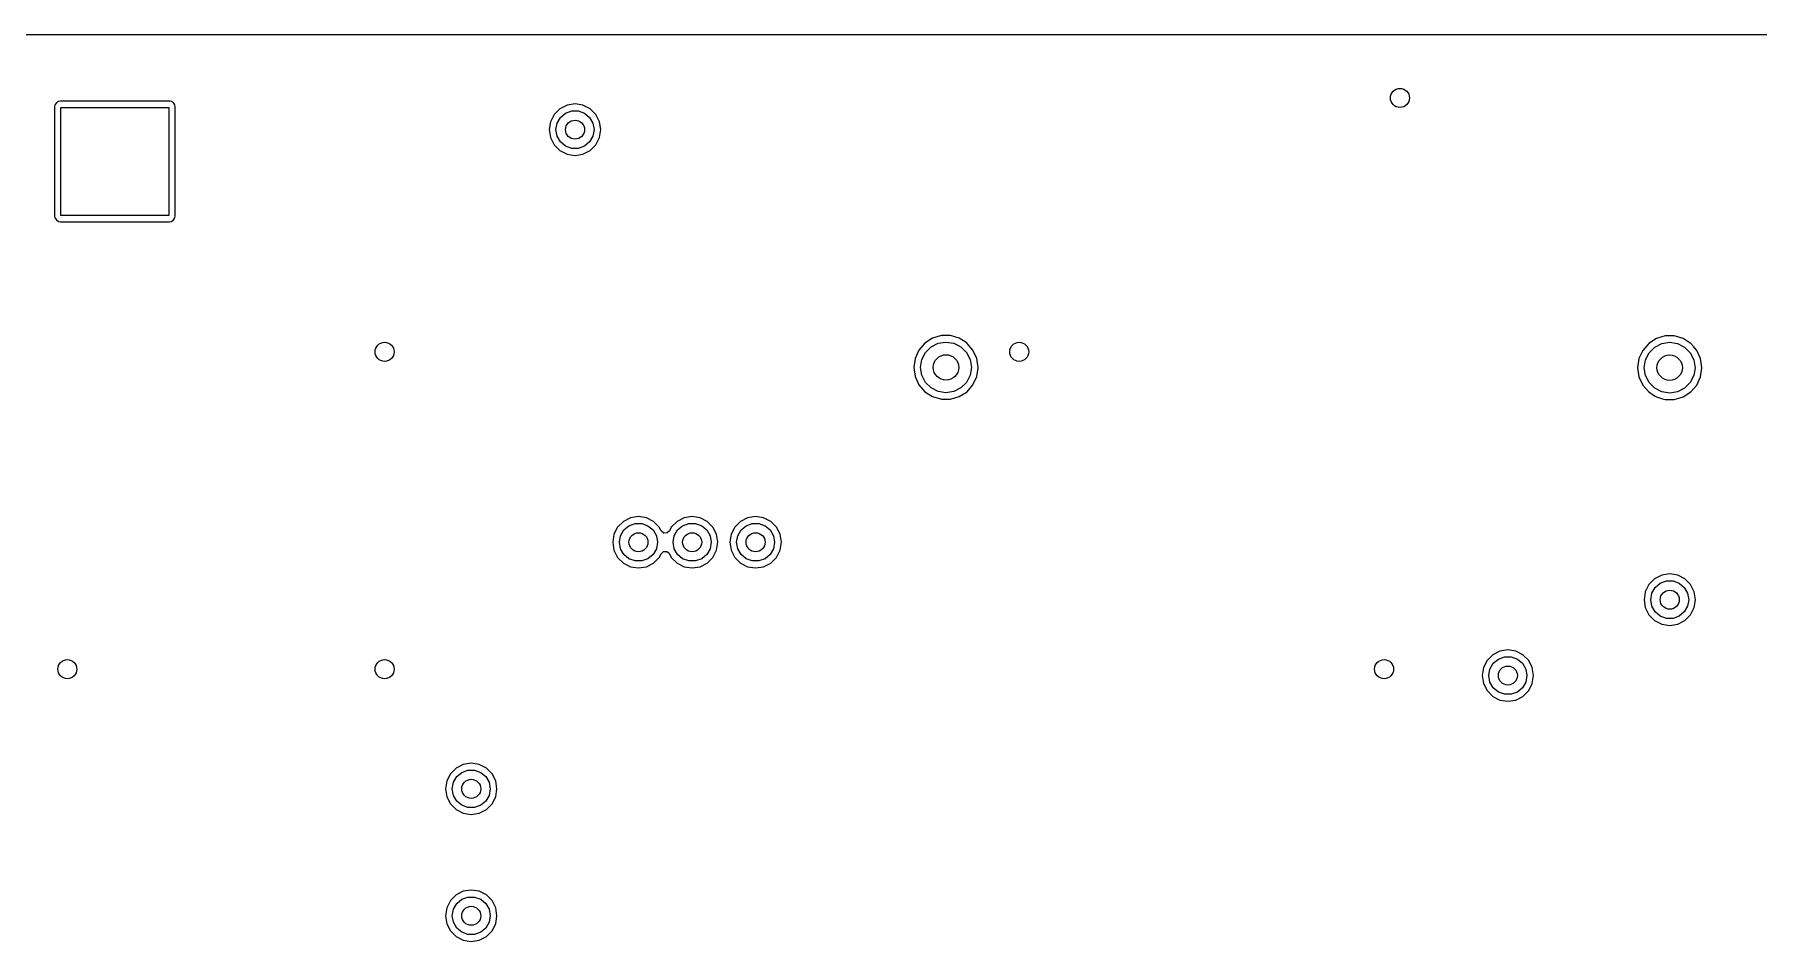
# Model space of a CAD drawing. Extents: x 107 to 211, y -135 to -72.
# Drawn here: x 131.48 to 158.65, y -85.79 to -71.5 of the extents above; entities that cross this region are included whole.
import ezdxf

# ---------------------------------------------------------------- set-up
doc = ezdxf.new("R2010")
doc.units = 0
doc.layers.add('BLACK', color=7, linetype='CONTINUOUS')

msp = doc.modelspace()

# ---------------------------------------------------------------- linework, layer by layer
at = {"layer": 'BLACK', "linetype": 'CONTINUOUS'}
for p, q in [((110.750911, -71.5005), (207.249089, -71.5005)), ((131.80533, -72.610788), (131.7995, -72.640102)), ((131.7995, -72.640102), (131.7995, -74.359897)), ((131.805331, -72.610786), (131.80533, -72.610788)), ((131.827542, -72.577543), (131.805331, -72.610786)), ((131.827545, -72.57754), (131.827542, -72.577543)), ((131.860784, -72.555331), (131.827545, -72.57754)), ((131.890102, -72.5495), (131.860784, -72.555331)), ((133.609897, -72.5495), (131.890102, -72.5495)), ((131.9, -74.35), (131.9, -72.65)), ((131.9, -72.65), (133.6, -72.65)), ((133.6, -72.65), (133.6, -74.35)), ((133.609899, -72.5495), (133.609897, -72.5495)), ((133.621559, -72.551819), (133.609899, -72.5495)), ((133.639211, -72.55533), (133.621559, -72.551819)), ((133.639213, -72.555331), (133.639211, -72.55533)), ((133.672456, -72.577542), (133.639213, -72.555331)), ((133.672459, -72.577545), (133.672456, -72.577542)), ((133.694668, -72.610784), (133.672459, -72.577545)), ((133.694668, -72.610786), (133.694668, -72.610784)), ((133.694669, -72.610787), (133.694668, -72.610786)), ((133.700499, -72.640102), (133.694669, -72.610787)), ((133.700499, -73), (133.700499, -72.640102)), ((139.671951, -72.761656), (139.614353, -72.874698)), ((139.761656, -72.671951), (139.671951, -72.761656)), ((139.718092, -72.897394), (139.770187, -72.807164)), ((139.874698, -72.614353), (139.761656, -72.671951)), ((139.770187, -72.807164), (139.85, -72.740192)), ((139.85, -72.740192), (139.947906, -72.704558)), ((140, -72.594508), (139.874698, -72.614353)), ((139.947906, -72.704558), (140.052094, -72.704558)), ((140.125301, -72.614353), (140, -72.594508)), ((140.052094, -72.704558), (140.15, -72.740192)), ((140.125302, -72.614353), (140.125301, -72.614353)), ((140.125304, -72.614354), (140.125302, -72.614353)), ((140.238342, -72.67195), (140.125304, -72.614354)), ((140.15, -72.740192), (140.229813, -72.807164)), ((140.229813, -72.807164), (140.281908, -72.897394)), ((140.32805, -72.761658), (140.238342, -72.67195)), ((140.385646, -72.874696), (140.32805, -72.761658)), ((133.7005, -74.359897), (133.700499, -73)), ((139.614353, -72.874698), (139.594508, -73)), ((139.594508, -73), (139.614353, -73.125301)), ((139.7, -73), (139.718092, -72.897394)), ((139.718092, -73.102606), (139.7, -73)), ((140.281908, -72.897394), (140.3, -73)), ((140.3, -73), (140.281908, -73.102606)), ((140.405492, -73), (140.385646, -72.874696)), ((140.385646, -73.125304), (140.405492, -73)), ((139.614353, -73.125301), (139.614353, -73.125302)), ((139.614353, -73.125302), (139.614354, -73.125304)), ((139.614354, -73.125304), (139.67195, -73.238342)), ((139.67195, -73.238342), (139.761658, -73.32805)), ((139.770187, -73.192836), (139.718092, -73.102606)), ((139.761658, -73.32805), (139.874696, -73.385646)), ((139.85, -73.259808), (139.770187, -73.192836)), ((139.947906, -73.295442), (139.85, -73.259808)), ((140.052094, -73.295442), (139.947906, -73.295442)), ((140.15, -73.259808), (140.052094, -73.295442)), ((140.125304, -73.385646), (140.238342, -73.32805)), ((140.229813, -73.192836), (140.15, -73.259808)), ((140.281908, -73.102606), (140.229813, -73.192836)), ((140.238342, -73.32805), (140.32805, -73.238342)), ((140.32805, -73.238342), (140.385646, -73.125304)), ((139.874696, -73.385646), (140, -73.405492)), ((140, -73.405492), (140.125304, -73.385646)), ((131.7995, -74.359897), (131.805331, -74.389215)), ((131.805331, -74.389215), (131.82754, -74.422454)), ((131.82754, -74.422454), (131.827542, -74.422456)), ((131.827542, -74.422456), (131.827543, -74.422457)), ((131.827543, -74.422457), (131.860787, -74.444669)), ((133.6, -74.35), (131.9, -74.35)), ((133.639215, -74.444668), (133.672454, -74.422459)), ((133.672453, -74.422459), (133.672457, -74.422457)), ((133.672454, -74.422459), (133.672453, -74.422459)), ((133.672457, -74.422457), (133.694669, -74.389213)), ((133.694669, -74.389213), (133.7005, -74.359899)), ((133.7005, -74.359899), (133.7005, -74.359897)), ((131.860787, -74.444669), (131.890101, -74.4505)), ((131.890101, -74.4505), (133.609898, -74.450499)), ((133.609898, -74.450499), (133.639213, -74.444669)), ((133.639213, -74.444669), (133.639214, -74.444668)), ((133.639214, -74.444668), (133.639215, -74.444668)), ((145.635896, -76.285998), (145.514826, -76.363806)), ((145.6359, -76.285997), (145.635896, -76.285998)), ((145.773987, -76.245451), (145.6359, -76.285997)), ((145.77399, -76.245451), (145.773987, -76.245451)), ((145.917912, -76.245451), (145.77399, -76.245451)), ((145.917915, -76.245451), (145.917912, -76.245451)), ((146.056001, -76.285997), (145.917915, -76.245451)), ((146.056005, -76.285998), (146.056001, -76.285997)), ((146.120133, -76.327211), (146.056005, -76.285998)), ((146.177079, -76.363808), (146.120133, -76.327211)), ((157.039945, -76.290047), (156.918875, -76.367855)), ((157.039949, -76.290046), (157.039945, -76.290047)), ((157.178036, -76.2495), (157.039949, -76.290046)), ((157.178039, -76.2495), (157.178036, -76.2495)), ((157.321961, -76.2495), (157.178039, -76.2495)), ((157.321964, -76.2495), (157.321961, -76.2495)), ((157.46005, -76.290046), (157.321964, -76.2495)), ((157.460054, -76.290047), (157.46005, -76.290046)), ((157.524182, -76.33126), (157.460054, -76.290047)), ((157.581128, -76.367857), (157.524182, -76.33126)), ((145.360785, -76.603496), (145.340304, -76.745951)), ((145.420574, -76.472577), (145.360785, -76.603496)), ((145.514819, -76.363811), (145.420574, -76.472577)), ((145.465528, -76.622344), (145.522344, -76.510837)), ((145.514826, -76.363806), (145.514819, -76.363811)), ((145.522344, -76.510837), (145.610837, -76.422344)), ((145.610837, -76.422344), (145.722344, -76.365528)), ((145.722344, -76.365528), (145.845951, -76.345951)), ((145.845951, -76.345951), (145.969558, -76.365528)), ((145.969558, -76.365528), (146.081065, -76.422344)), ((146.081065, -76.422344), (146.169558, -76.510837)), ((146.169558, -76.510837), (146.226374, -76.622344)), ((146.17708, -76.36381), (146.177079, -76.363808)), ((146.177082, -76.363811), (146.17708, -76.36381)), ((146.18059, -76.36786), (146.177082, -76.363811)), ((146.271328, -76.472578), (146.18059, -76.36786)), ((146.331116, -76.603494), (146.271328, -76.472578)), ((146.351598, -76.745951), (146.331116, -76.603494)), ((156.764834, -76.607545), (156.744353, -76.75)), ((156.824623, -76.476626), (156.764834, -76.607545)), ((156.918868, -76.36786), (156.824623, -76.476626)), ((156.869577, -76.626393), (156.926393, -76.514886)), ((156.918875, -76.367855), (156.918868, -76.36786)), ((156.926393, -76.514886), (157.014886, -76.426393)), ((157.014886, -76.426393), (157.126393, -76.369577)), ((157.126393, -76.369577), (157.25, -76.35)), ((157.25, -76.35), (157.373607, -76.369577)), ((157.373607, -76.369577), (157.485114, -76.426393)), ((157.485114, -76.426393), (157.573607, -76.514886)), ((157.573607, -76.514886), (157.630423, -76.626393)), ((157.581129, -76.367859), (157.581128, -76.367857)), ((157.581131, -76.36786), (157.581129, -76.367859)), ((157.628, -76.421951), (157.581131, -76.36786)), ((157.675377, -76.476627), (157.628, -76.421951)), ((157.735165, -76.607543), (157.675377, -76.476627)), ((157.755647, -76.75), (157.735165, -76.607543)), ((145.340304, -76.745951), (145.360785, -76.888405)), ((145.445951, -76.745951), (145.465528, -76.622344)), ((145.465528, -76.869558), (145.445951, -76.745951)), ((145.522344, -76.981065), (145.465528, -76.869558)), ((146.226374, -76.869558), (146.169558, -76.981065)), ((146.226374, -76.622344), (146.245951, -76.745951)), ((146.245951, -76.745951), (146.226374, -76.869558)), ((146.331116, -76.888408), (146.351016, -76.75)), ((146.351016, -76.75), (146.351598, -76.745951)), ((156.744353, -76.75), (156.764834, -76.892454)), ((156.85, -76.75), (156.869577, -76.626393)), ((156.869577, -76.873607), (156.85, -76.75)), ((156.926393, -76.985114), (156.869577, -76.873607)), ((157.630423, -76.873607), (157.573607, -76.985114)), ((157.630423, -76.626393), (157.65, -76.75)), ((157.65, -76.75), (157.630423, -76.873607)), ((157.735165, -76.892457), (157.755647, -76.75)), ((145.360785, -76.888405), (145.420574, -77.019324)), ((145.420574, -77.019324), (145.514819, -77.12809)), ((145.514819, -77.12809), (145.51482, -77.128091)), ((145.51482, -77.128091), (145.514823, -77.128094)), ((145.514823, -77.128094), (145.635898, -77.205904)), ((145.610837, -77.069558), (145.522344, -76.981065)), ((145.722344, -77.126374), (145.610837, -77.069558)), ((145.845951, -77.145951), (145.722344, -77.126374)), ((145.969558, -77.126374), (145.845951, -77.145951)), ((146.081065, -77.069558), (145.969558, -77.126374)), ((146.056004, -77.205904), (146.177079, -77.128094)), ((146.169558, -76.981065), (146.081065, -77.069558)), ((146.177079, -77.128094), (146.271328, -77.019324)), ((146.271328, -77.019324), (146.331116, -76.888408)), ((156.764834, -76.892454), (156.824623, -77.023373)), ((156.824623, -77.023373), (156.918868, -77.132139)), ((156.918868, -77.132139), (156.918869, -77.13214)), ((156.918869, -77.13214), (156.918872, -77.132143)), ((156.918872, -77.132143), (157.011474, -77.191654)), ((157.014886, -77.073607), (156.926393, -76.985114)), ((157.126393, -77.130423), (157.014886, -77.073607)), ((157.25, -77.15), (157.126393, -77.130423)), ((157.373607, -77.130423), (157.25, -77.15)), ((157.485114, -77.073607), (157.373607, -77.130423)), ((157.460053, -77.209953), (157.581128, -77.132143)), ((157.573607, -76.985114), (157.485114, -77.073607)), ((157.581128, -77.132143), (157.675377, -77.023373)), ((157.675377, -77.023373), (157.735165, -76.892457)), ((145.635898, -77.205904), (145.742354, -77.237162)), ((145.742354, -77.237162), (145.773986, -77.24645)), ((145.773986, -77.24645), (145.773988, -77.246451)), ((145.773988, -77.246451), (145.77399, -77.246451)), ((145.77399, -77.246451), (145.917914, -77.246451)), ((145.917914, -77.246451), (145.917915, -77.24645)), ((145.917915, -77.24645), (146.056004, -77.205904)), ((157.011474, -77.191654), (157.033646, -77.205904)), ((157.033646, -77.205904), (157.039947, -77.209953)), ((157.039947, -77.209953), (157.136632, -77.238342)), ((157.136632, -77.238342), (157.178035, -77.250499)), ((157.178035, -77.250499), (157.178037, -77.2505)), ((157.178037, -77.2505), (157.178039, -77.2505)), ((157.178039, -77.2505), (157.321963, -77.2505)), ((157.321963, -77.2505), (157.321964, -77.250499)), ((157.321964, -77.250499), (157.460053, -77.209953)), ((140.671951, -79.261656), (140.614353, -79.374698)), ((140.761656, -79.171951), (140.671951, -79.261656)), ((140.718092, -79.397394), (140.770187, -79.307164)), ((140.874698, -79.114353), (140.761656, -79.171951)), ((140.770187, -79.307164), (140.85, -79.240192)), ((140.85, -79.240192), (140.947906, -79.204558)), ((141, -79.094508), (140.874698, -79.114353)), ((140.947906, -79.204558), (141.052094, -79.204558)), ((141.125301, -79.114353), (141, -79.094508)), ((141.052094, -79.204558), (141.15, -79.240192)), ((141.125302, -79.114353), (141.125301, -79.114353)), ((141.125304, -79.114354), (141.125302, -79.114353)), ((141.238342, -79.17195), (141.125304, -79.114354)), ((141.15, -79.240192), (141.229813, -79.307164)), ((141.229813, -79.307164), (141.281908, -79.397394)), ((141.32805, -79.261658), (141.238342, -79.17195)), ((141.357049, -79.318572), (141.32805, -79.261658)), ((141.360913, -79.325264), (141.357049, -79.318572)), ((141.401339, -79.355727), (141.360913, -79.325264)), ((141.488909, -79.318557), (141.451889, -79.353079)), ((141.517901, -79.261657), (141.488909, -79.318557)), ((141.607607, -79.171951), (141.517901, -79.261657)), ((141.564043, -79.397394), (141.616138, -79.307164)), ((141.720649, -79.114353), (141.607607, -79.171951)), ((141.616138, -79.307164), (141.695951, -79.240192)), ((141.695951, -79.240192), (141.793857, -79.204558)), ((141.845951, -79.094508), (141.720649, -79.114353)), ((141.793857, -79.204558), (141.898045, -79.204558)), ((141.971252, -79.114353), (141.845951, -79.094508)), ((141.898045, -79.204558), (141.995951, -79.240192)), ((141.971253, -79.114353), (141.971252, -79.114353)), ((141.971255, -79.114354), (141.971253, -79.114353)), ((142.084293, -79.17195), (141.971255, -79.114354)), ((141.995951, -79.240192), (142.075764, -79.307164)), ((142.075764, -79.307164), (142.127859, -79.397394)), ((142.174001, -79.261658), (142.084293, -79.17195)), ((142.231597, -79.374696), (142.174001, -79.261658)), ((142.517902, -79.261656), (142.460304, -79.374698)), ((142.607607, -79.171951), (142.517902, -79.261656)), ((142.564043, -79.397394), (142.616138, -79.307164)), ((142.720649, -79.114353), (142.607607, -79.171951)), ((142.616138, -79.307164), (142.695951, -79.240192)), ((142.695951, -79.240192), (142.793857, -79.204558)), ((142.845951, -79.094508), (142.720649, -79.114353)), ((142.793857, -79.204558), (142.898045, -79.204558)), ((142.971252, -79.114353), (142.845951, -79.094508)), ((142.898045, -79.204558), (142.995951, -79.240192)), ((142.971253, -79.114353), (142.971252, -79.114353)), ((142.971255, -79.114354), (142.971253, -79.114353)), ((143.084293, -79.17195), (142.971255, -79.114354)), ((142.995951, -79.240192), (143.075764, -79.307164)), ((143.075764, -79.307164), (143.127859, -79.397394)), ((143.174001, -79.261658), (143.084293, -79.17195)), ((143.231597, -79.374696), (143.174001, -79.261658)), ((140.614353, -79.374698), (140.594508, -79.5)), ((140.594508, -79.5), (140.614353, -79.625301)), ((140.7, -79.5), (140.718092, -79.397394)), ((140.718092, -79.602606), (140.7, -79.5)), ((141.281908, -79.397394), (141.3, -79.5)), ((141.3, -79.5), (141.281908, -79.602606)), ((141.451889, -79.353079), (141.401339, -79.355727)), ((141.545951, -79.5), (141.564043, -79.397394)), ((141.564043, -79.602606), (141.545951, -79.5)), ((142.127859, -79.397394), (142.145951, -79.5)), ((142.145951, -79.5), (142.127859, -79.602606)), ((142.251443, -79.5), (142.231597, -79.374696)), ((142.231597, -79.625304), (142.251443, -79.5)), ((142.460304, -79.374698), (142.440459, -79.5)), ((142.440459, -79.5), (142.460304, -79.625301)), ((142.545951, -79.5), (142.564043, -79.397394)), ((142.564043, -79.602606), (142.545951, -79.5)), ((143.127859, -79.397394), (143.145951, -79.5)), ((143.145951, -79.5), (143.127859, -79.602606)), ((143.251443, -79.5), (143.231597, -79.374696)), ((143.231597, -79.625304), (143.251443, -79.5)), ((140.614353, -79.625301), (140.614353, -79.625302)), ((140.614353, -79.625302), (140.614354, -79.625304)), ((140.614354, -79.625304), (140.67195, -79.738342)), ((140.67195, -79.738342), (140.761658, -79.82805)), ((140.770187, -79.692836), (140.718092, -79.602606)), ((140.761658, -79.82805), (140.874696, -79.885646)), ((140.85, -79.759808), (140.770187, -79.692836)), ((140.947906, -79.795442), (140.85, -79.759808)), ((141.052094, -79.795442), (140.947906, -79.795442)), ((141.15, -79.759808), (141.052094, -79.795442)), ((141.125304, -79.885646), (141.238342, -79.82805)), ((141.229813, -79.692836), (141.15, -79.759808)), ((141.281908, -79.602606), (141.229813, -79.692836)), ((141.238342, -79.82805), (141.32805, -79.738342)), ((141.32805, -79.738342), (141.357043, -79.68144)), ((141.357043, -79.68144), (141.39406, -79.646921)), ((141.39406, -79.646921), (141.44461, -79.644271)), ((141.44461, -79.644271), (141.485036, -79.674734)), ((141.485036, -79.674734), (141.488909, -79.681443)), ((141.488909, -79.681443), (141.517899, -79.73834)), ((141.517899, -79.73834), (141.517901, -79.738342)), ((141.517901, -79.738342), (141.607609, -79.82805)), ((141.616138, -79.692836), (141.564043, -79.602606)), ((141.607609, -79.82805), (141.720647, -79.885646)), ((141.695951, -79.759808), (141.616138, -79.692836)), ((141.793857, -79.795442), (141.695951, -79.759808)), ((141.898045, -79.795442), (141.793857, -79.795442)), ((141.995951, -79.759808), (141.898045, -79.795442)), ((141.971255, -79.885646), (142.084293, -79.82805)), ((142.075764, -79.692836), (141.995951, -79.759808)), ((142.127859, -79.602606), (142.075764, -79.692836)), ((142.084293, -79.82805), (142.174001, -79.738342)), ((142.174001, -79.738342), (142.231597, -79.625304)), ((142.460304, -79.625301), (142.460304, -79.625302)), ((142.460304, -79.625302), (142.460305, -79.625304)), ((142.460305, -79.625304), (142.517901, -79.738342)), ((142.517901, -79.738342), (142.607609, -79.82805)), ((142.616138, -79.692836), (142.564043, -79.602606)), ((142.607609, -79.82805), (142.720647, -79.885646)), ((142.695951, -79.759808), (142.616138, -79.692836)), ((142.793857, -79.795442), (142.695951, -79.759808)), ((142.898045, -79.795442), (142.793857, -79.795442)), ((142.995951, -79.759808), (142.898045, -79.795442)), ((142.971255, -79.885646), (143.084293, -79.82805)), ((143.075764, -79.692836), (142.995951, -79.759808)), ((143.127859, -79.602606), (143.075764, -79.692836)), ((143.084293, -79.82805), (143.162343, -79.75)), ((143.162343, -79.75), (143.174001, -79.738342)), ((143.174001, -79.738342), (143.231597, -79.625304)), ((140.874696, -79.885646), (141, -79.905492)), ((141, -79.905492), (141.125304, -79.885646)), ((141.720647, -79.885646), (141.845951, -79.905492)), ((141.845951, -79.905492), (141.971255, -79.885646)), ((142.720647, -79.885646), (142.845951, -79.905492)), ((142.845951, -79.905492), (142.971255, -79.885646)), ((157.012607, -80.076951), (156.922902, -80.166656)), ((157.125649, -80.019353), (157.012607, -80.076951)), ((157.100951, -80.145192), (157.198857, -80.109558)), ((157.250951, -79.999508), (157.125649, -80.019353)), ((157.198857, -80.109558), (157.303045, -80.109558)), ((157.376252, -80.019353), (157.250951, -79.999508)), ((157.303045, -80.109558), (157.400951, -80.145192)), ((157.376253, -80.019353), (157.376252, -80.019353)), ((157.376255, -80.019354), (157.376253, -80.019353)), ((157.489293, -80.07695), (157.376255, -80.019354)), ((157.579001, -80.166658), (157.489293, -80.07695)), ((156.865304, -80.279698), (156.845459, -80.405)), ((156.845459, -80.405), (156.865304, -80.530301)), ((156.922902, -80.166656), (156.865304, -80.279698)), ((156.950951, -80.405), (156.969043, -80.302394)), ((156.969043, -80.507606), (156.950951, -80.405)), ((156.969043, -80.302394), (157.021138, -80.212164)), ((157.021138, -80.212164), (157.100951, -80.145192)), ((157.400951, -80.145192), (157.480764, -80.212164)), ((157.480764, -80.212164), (157.532859, -80.302394)), ((157.532859, -80.302394), (157.550951, -80.405)), ((157.550951, -80.405), (157.532859, -80.507606)), ((157.636597, -80.279696), (157.579001, -80.166658)), ((157.656443, -80.405), (157.636597, -80.279696)), ((157.636597, -80.530304), (157.656443, -80.405)), ((156.865304, -80.530301), (156.865304, -80.530302)), ((156.865304, -80.530302), (156.865305, -80.530304)), ((156.865305, -80.530304), (156.922901, -80.643342)), ((156.922901, -80.643342), (157.012609, -80.73305)), ((157.021138, -80.597836), (156.969043, -80.507606)), ((157.100951, -80.664808), (157.021138, -80.597836)), ((157.198857, -80.700442), (157.100951, -80.664808)), ((157.400951, -80.664808), (157.303045, -80.700442)), ((157.480764, -80.597836), (157.400951, -80.664808)), ((157.532859, -80.507606), (157.480764, -80.597836)), ((157.489293, -80.73305), (157.579001, -80.643342)), ((157.579001, -80.643342), (157.636597, -80.530304)), ((157.012609, -80.73305), (157.125647, -80.790646)), ((157.125647, -80.790646), (157.250951, -80.810492)), ((157.303045, -80.700442), (157.198857, -80.700442)), ((157.250951, -80.810492), (157.376255, -80.790646)), ((157.376255, -80.790646), (157.489293, -80.73305)), ((154.574698, -81.214353), (154.461656, -81.271951)), ((154.7, -81.194508), (154.574698, -81.214353)), ((154.825301, -81.214353), (154.7, -81.194508)), ((154.825302, -81.214353), (154.825301, -81.214353)), ((154.825304, -81.214354), (154.825302, -81.214353)), ((154.938342, -81.27195), (154.825304, -81.214354)), ((154.314353, -81.474698), (154.294508, -81.6)), ((154.371951, -81.361656), (154.314353, -81.474698)), ((154.461656, -81.271951), (154.371951, -81.361656)), ((154.4, -81.6), (154.418092, -81.497394)), ((154.418092, -81.497394), (154.470187, -81.407164)), ((154.470187, -81.407164), (154.55, -81.340192)), ((154.55, -81.340192), (154.647906, -81.304558)), ((154.647906, -81.304558), (154.752094, -81.304558)), ((154.752094, -81.304558), (154.85, -81.340192)), ((154.85, -81.340192), (154.929813, -81.407164)), ((154.929813, -81.407164), (154.981908, -81.497394)), ((155.02805, -81.361658), (154.938342, -81.27195)), ((154.981908, -81.497394), (155, -81.6)), ((155.085646, -81.474696), (155.02805, -81.361658)), ((155.105492, -81.6), (155.085646, -81.474696)), ((154.294508, -81.6), (154.314353, -81.725301)), ((154.314353, -81.725301), (154.314353, -81.725302)), ((154.314353, -81.725302), (154.314354, -81.725304)), ((154.314354, -81.725304), (154.37195, -81.838342)), ((154.418092, -81.702606), (154.4, -81.6)), ((154.470187, -81.792836), (154.418092, -81.702606)), ((154.981908, -81.702606), (154.929813, -81.792836)), ((155, -81.6), (154.981908, -81.702606)), ((155.02805, -81.838342), (155.085646, -81.725304)), ((155.085646, -81.725304), (155.105492, -81.6)), ((154.37195, -81.838342), (154.461658, -81.92805)), ((154.461658, -81.92805), (154.574696, -81.985646)), ((154.55, -81.859808), (154.470187, -81.792836)), ((154.647906, -81.895442), (154.55, -81.859808)), ((154.574696, -81.985646), (154.7, -82.005492)), ((154.752094, -81.895442), (154.647906, -81.895442)), ((154.7, -82.005492), (154.825304, -81.985646)), ((154.85, -81.859808), (154.752094, -81.895442)), ((154.825304, -81.985646), (154.938342, -81.92805)), ((154.929813, -81.792836), (154.85, -81.859808)), ((154.938342, -81.92805), (155.02805, -81.838342)), ((138.126656, -83.056951), (138.036951, -83.146656)), ((138.239698, -82.999353), (138.126656, -83.056951)), ((138.135187, -83.192164), (138.215, -83.125192)), ((138.215, -83.125192), (138.312906, -83.089558)), ((138.365, -82.979508), (138.239698, -82.999353)), ((138.312906, -83.089558), (138.417094, -83.089558)), ((138.490301, -82.999353), (138.365, -82.979508)), ((138.417094, -83.089558), (138.515, -83.125192)), ((138.490302, -82.999353), (138.490301, -82.999353)), ((138.490304, -82.999354), (138.490302, -82.999353)), ((138.603342, -83.05695), (138.490304, -82.999354)), ((138.515, -83.125192), (138.594813, -83.192164)), ((138.646392, -83.1), (138.603342, -83.05695)), ((138.69305, -83.146658), (138.646392, -83.1)), ((137.979353, -83.259698), (137.959508, -83.385)), ((137.959508, -83.385), (137.979353, -83.510301)), ((138.036951, -83.146656), (137.979353, -83.259698)), ((138.065, -83.385), (138.083092, -83.282394)), ((138.083092, -83.487606), (138.065, -83.385)), ((138.083092, -83.282394), (138.135187, -83.192164)), ((138.594813, -83.192164), (138.646908, -83.282394)), ((138.646908, -83.282394), (138.665, -83.385)), ((138.665, -83.385), (138.646908, -83.487606)), ((138.750646, -83.259696), (138.69305, -83.146658)), ((138.770492, -83.385), (138.750646, -83.259696)), ((138.750646, -83.510304), (138.770492, -83.385)), ((137.979353, -83.510301), (137.979353, -83.510302)), ((137.979353, -83.510302), (137.979354, -83.510304)), ((137.979354, -83.510304), (138.03695, -83.623342)), ((138.03695, -83.623342), (138.126658, -83.71305)), ((138.135187, -83.577836), (138.083092, -83.487606)), ((138.215, -83.644808), (138.135187, -83.577836)), ((138.312906, -83.680442), (138.215, -83.644808)), ((138.515, -83.644808), (138.417094, -83.680442)), ((138.594813, -83.577836), (138.515, -83.644808)), ((138.646908, -83.487606), (138.594813, -83.577836)), ((138.603342, -83.71305), (138.69305, -83.623342)), ((138.69305, -83.623342), (138.750646, -83.510304)), ((138.126658, -83.71305), (138.239696, -83.770646)), ((138.239696, -83.770646), (138.365, -83.790492)), ((138.417094, -83.680442), (138.312906, -83.680442)), ((138.365, -83.790492), (138.490304, -83.770646)), ((138.490304, -83.770646), (138.603342, -83.71305)), ((138.239698, -84.999353), (138.126656, -85.056951)), ((138.365, -84.979508), (138.239698, -84.999353)), ((138.490301, -84.999353), (138.365, -84.979508)), ((138.490302, -84.999353), (138.490301, -84.999353)), ((138.490304, -84.999354), (138.490302, -84.999353)), ((138.603342, -85.05695), (138.490304, -84.999354)), ((137.979353, -85.259698), (137.959508, -85.385)), ((138.036951, -85.146656), (137.979353, -85.259698)), ((138.126656, -85.056951), (138.036951, -85.146656)), ((138.065, -85.385), (138.083092, -85.282394)), ((138.083092, -85.282394), (138.135187, -85.192164)), ((138.135187, -85.192164), (138.215, -85.125192)), ((138.215, -85.125192), (138.312906, -85.089558)), ((138.312906, -85.089558), (138.417094, -85.089558)), ((138.417094, -85.089558), (138.515, -85.125192)), ((138.515, -85.125192), (138.594813, -85.192164)), ((138.594813, -85.192164), (138.646908, -85.282394)), ((138.69305, -85.146658), (138.603342, -85.05695)), ((138.646908, -85.282394), (138.665, -85.385)), ((138.750646, -85.259696), (138.69305, -85.146658)), ((138.757029, -85.3), (138.750646, -85.259696)), ((138.770492, -85.385), (138.757029, -85.3)), ((137.959508, -85.385), (137.979353, -85.510301)), ((137.979353, -85.510301), (137.979353, -85.510302)), ((137.979353, -85.510302), (137.979354, -85.510304)), ((137.979354, -85.510304), (138.03695, -85.623342)), ((138.083092, -85.487606), (138.065, -85.385)), ((138.135187, -85.577836), (138.083092, -85.487606)), ((138.215, -85.644808), (138.135187, -85.577836)), ((138.594813, -85.577836), (138.515, -85.644808)), ((138.646908, -85.487606), (138.594813, -85.577836)), ((138.665, -85.385), (138.646908, -85.487606)), ((138.69305, -85.623342), (138.750646, -85.510304)), ((138.750646, -85.510304), (138.770492, -85.385)), ((138.03695, -85.623342), (138.126658, -85.71305)), ((138.126658, -85.71305), (138.239696, -85.770646)), ((138.312906, -85.680442), (138.215, -85.644808)), ((138.239696, -85.770646), (138.365, -85.790492)), ((138.417094, -85.680442), (138.312906, -85.680442)), ((138.365, -85.790492), (138.490304, -85.770646)), ((138.515, -85.644808), (138.417094, -85.680442)), ((138.490304, -85.770646), (138.603342, -85.71305)), ((138.603342, -85.71305), (138.69305, -85.623342))]:
    msp.add_line(p, q, dxfattribs=at)
at = {"layer": 'BLACK'}
for centre, radius in [((153, -72.5), 0.15), ((140, -73), 0.15), ((137, -76.5), 0.15), ((145.845951, -76.745951), 0.2), ((147, -76.5), 0.15), ((157.25, -76.75), 0.2), ((141, -79.5), 0.15), ((141.845951, -79.5), 0.15), ((142.845951, -79.5), 0.15), ((157.250951, -80.405), 0.15), ((132, -81.5), 0.15), ((137, -81.5), 0.15), ((152.749051, -81.5), 0.15), ((154.7, -81.6), 0.15), ((138.365, -83.385), 0.15), ((138.365, -85.385), 0.15)]:
    msp.add_circle(centre, radius, dxfattribs=at)

doc.saveas('drawing.dxf')
